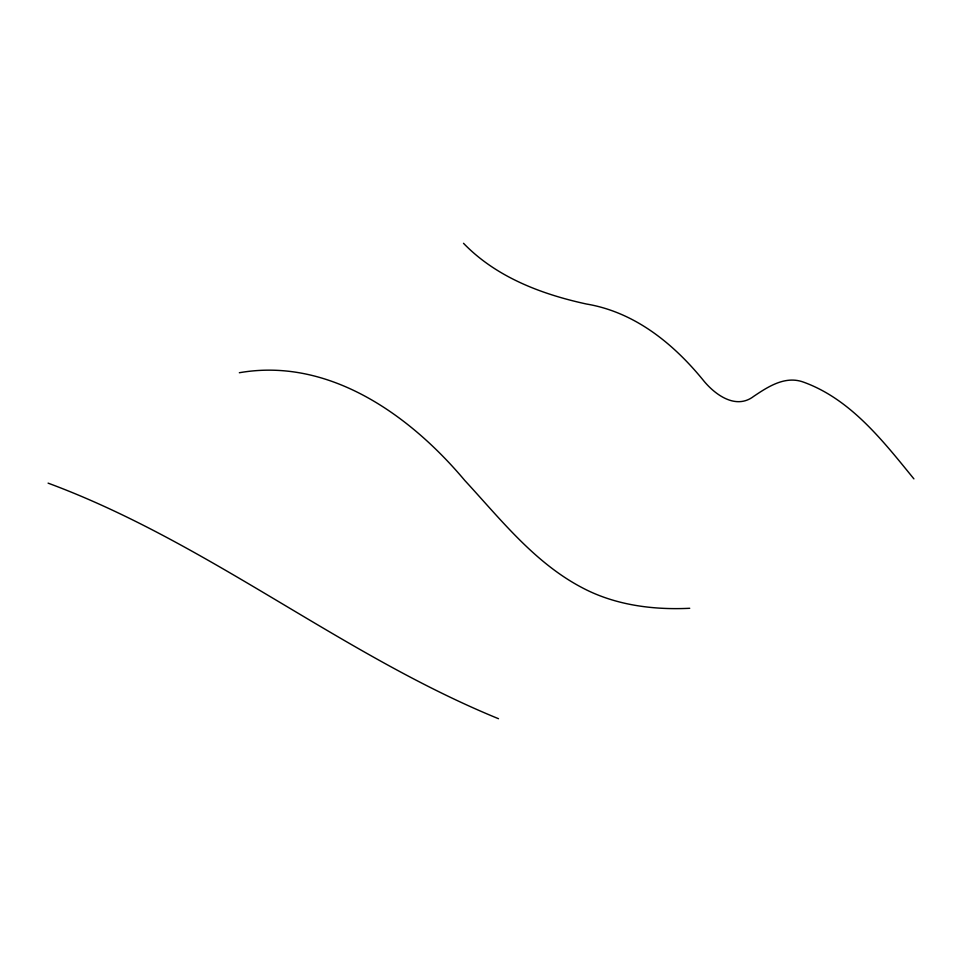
<?xml version="1.0" encoding="UTF-8"?>
<svg xmlns="http://www.w3.org/2000/svg" width="962" height="962" viewBox="0 0 962 962"><rect width="100%" height="100%" fill="white"/><g stroke="black" fill="none" stroke-linecap="round" stroke-linejoin="round"><path stroke-width="1.44" d="M239.346 372.739C328.98 357.082 410.016 415.211 464.778 480.459C500.517 519.131 534.187 562.373 581.613 587.409C614.622 605.098 652.729 610.076 689.718 608.285M48.1 483.14C207.744 542.231 341.173 654.388 498.484 718.698M463.516 243.302C496.188 277.128 541.341 294.204 586.387 304.004C635.148 312.145 674.121 344.155 704.364 381.601C716.089 395.466 736.351 409.704 753.763 396.308C768.265 386.556 785.341 375.42 803.547 382.142C850.841 399.254 883.14 441.149 913.9 478.86"/></g></svg>
